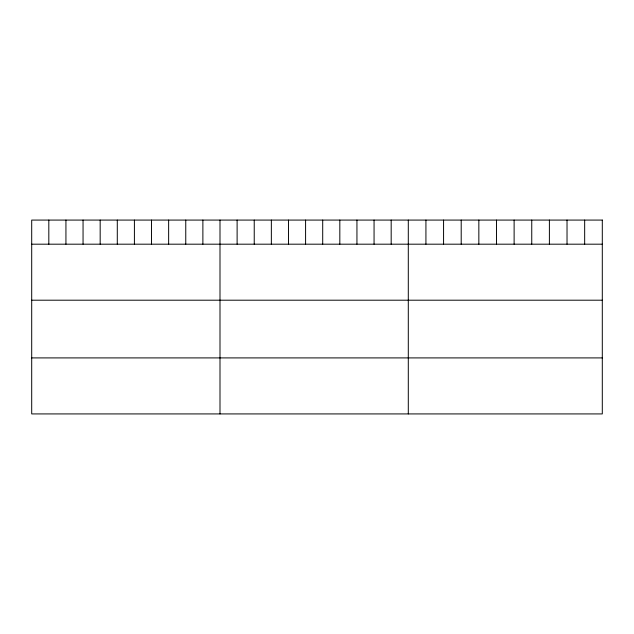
<?xml version="1.0" encoding="UTF-8"?>
<svg xmlns="http://www.w3.org/2000/svg" width="634" height="634" viewBox="0 0 634 634"><rect width="100%" height="100%" fill="white"/><g stroke="black" fill="none" stroke-linecap="round" stroke-linejoin="round"><path stroke-width="0.95" d="M31.7 244.185L602.3 244.185M31.7 300.199L602.3 300.199M31.7 357.909L602.3 357.909M584.667 220.077L584.667 244.185M567.026 220.077L567.026 244.185M549.393 220.077L549.393 244.185M531.752 220.077L531.752 244.185M514.119 220.077L514.119 244.185M496.477 220.077L496.477 244.185M478.844 220.077L478.844 244.185M461.203 220.077L461.203 244.185M443.57 220.077L443.57 244.185M425.929 220.077L425.929 244.185M408.296 220.077L408.296 413.923M391.178 220.077L391.178 244.185M374.06 220.077L374.06 244.185M356.942 220.077L356.942 244.185M339.824 220.077L339.824 244.185M322.706 220.077L322.706 244.185M305.588 220.077L305.588 244.185M288.47 220.077L288.47 244.185M271.352 220.077L271.352 244.185M254.234 220.077L254.234 244.185M237.116 220.077L237.116 244.185M219.998 220.077L219.998 413.923M202.88 220.077L202.88 244.185M185.762 220.077L185.762 244.185M168.644 220.077L168.644 244.185M151.526 220.077L151.526 244.185M134.408 220.077L134.408 244.185M117.29 220.077L117.29 244.185M100.172 220.077L100.172 244.185M83.054 220.077L83.054 244.185M65.936 220.077L65.936 244.185M48.818 220.077L48.818 244.185M602.3 220.077L31.7 220.077L31.7 413.923L602.3 413.923L602.3 220.077"/></g></svg>
